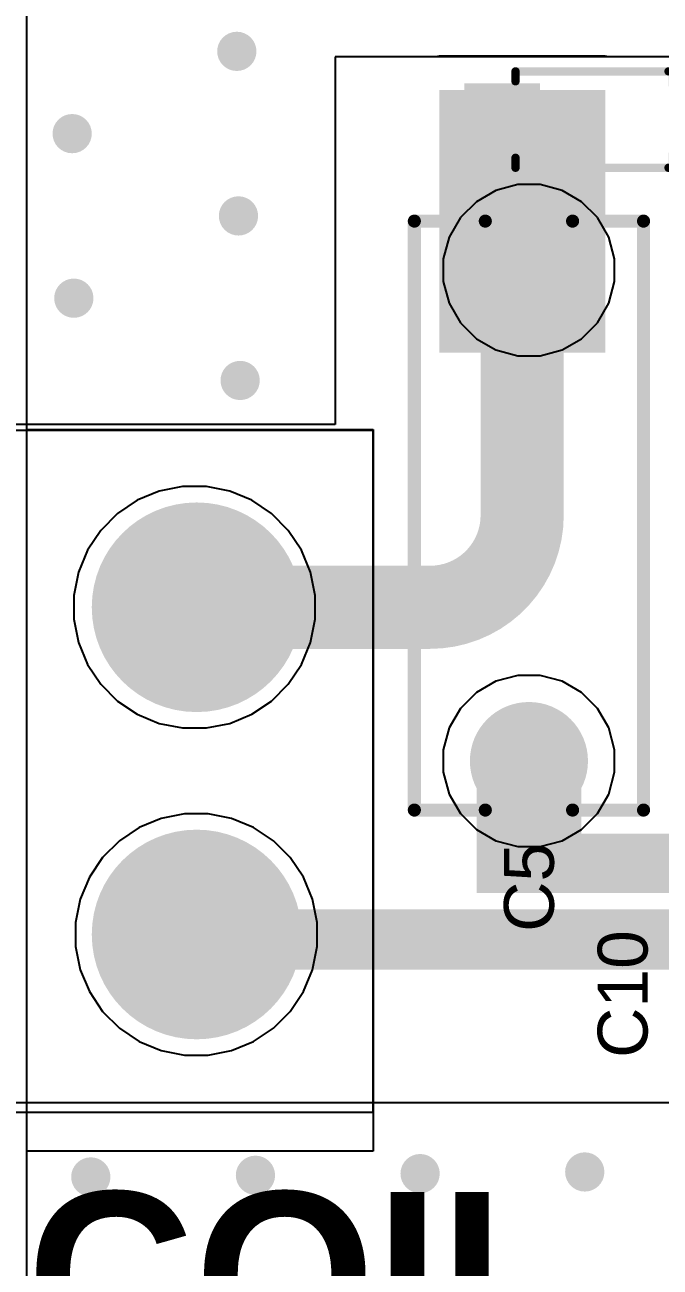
# Model space of a CAD drawing. Header units: inches. Extents: x 0.38 to 9.66, y 2.79 to 4.95.
# Drawn here: x 3.858 to 4.24, y 3.573 to 4.32 of the extents above; entities that cross this region are included whole.
import ezdxf

# ---------------------------------------------------------------- set-up
doc = ezdxf.new("R2010")
doc.units = ezdxf.units.IN
doc.header["$MEASUREMENT"] = 0
for name, color, linetype in [('Bottom Layer', 5, 'Continuous'), ('Bottom Solder', 6, 'Continuous'), ('Multi-Layer', 9, 'Continuous'), ('Pad Holes', 156, 'Continuous'), ('Top Layer', 1, 'Continuous'), ('Top Overlay', 2, 'Continuous'), ('Top Paste', 8, 'Continuous'), ('Top Solder', 216, 'Continuous'), ('Via Holes', 16, 'Continuous')]:
    doc.layers.add(name, color=color, linetype=linetype)
doc.styles.add('Arial', font='', dxfattribs={"height": 0.2})
doc.styles.add('Arial_Bold', font='', dxfattribs={"height": 0.2})
doc.styles.get('Arial').set_extended_font_data('Arial')
doc.styles.get('Arial_Bold').set_extended_font_data('Arial', bold=True)

# ---------------------------------------------------------------- blocks, each defined once
blk = doc.blocks.new('CAP_TH_L9_0_W3_5_P7_50_D1_0_1')
at = {"layer": 'Bottom Layer'}
h = blk.add_hatch(color=5, dxfattribs=at)
edge = h.paths.add_edge_path()
edge.add_arc((0.03, -0.07), 0.0315, 0, 360)
h = blk.add_hatch(color=5, dxfattribs=at)
edge = h.paths.add_edge_path()
edge.add_arc((0.32528, -0.07), 0.0315, 0, 360)
at = {"layer": 'Bottom Solder'}
h = blk.add_hatch(color=6, dxfattribs=at)
edge = h.paths.add_edge_path()
edge.add_arc((0.03, -0.07), 0.0355, 0, 360)
h = blk.add_hatch(color=6, dxfattribs=at)
edge = h.paths.add_edge_path()
edge.add_arc((0.32528, -0.07), 0.0355, 0, 360)
at = {"layer": 'Multi-Layer'}
h = blk.add_hatch(color=9, dxfattribs=at)
edge = h.paths.add_edge_path()
edge.add_arc((0.03, -0.07), 0.0315, 0, 360)
h = blk.add_hatch(color=9, dxfattribs=at)
edge = h.paths.add_edge_path()
edge.add_arc((0.32528, -0.07), 0.0315, 0, 360)
at = {"layer": 'Pad Holes'}
h = blk.add_hatch(color=7, dxfattribs=at)
edge = h.paths.add_edge_path()
edge.add_arc((0.03, -0.07), 0.01969, 0, 360)
h = blk.add_hatch(color=7, dxfattribs=at)
edge = h.paths.add_edge_path()
edge.add_arc((0.32528, -0.07), 0.01969, 0, 360)
at = {"layer": 'Top Layer'}
h = blk.add_hatch(color=1, dxfattribs=at)
edge = h.paths.add_edge_path()
edge.add_arc((0.03, -0.07), 0.0315, 0, 360)
h = blk.add_hatch(color=1, dxfattribs=at)
edge = h.paths.add_edge_path()
edge.add_arc((0.32528, -0.07), 0.0315, 0, 360)
at = {"layer": 'Top Solder'}
h = blk.add_hatch(color=216, dxfattribs=at)
edge = h.paths.add_edge_path()
edge.add_arc((0.03, -0.07), 0.0355, 0, 360)
h = blk.add_hatch(color=216, dxfattribs=at)
edge = h.paths.add_edge_path()
edge.add_arc((0.32528, -0.07), 0.0355, 0, 360)
at = {"layer": 'Top Overlay'}
for points in [[(0.00047, -0.04376, 0.00787, 0.00787, 0), (0.00047, -0.0011, 0.00787, 0.00787, 0)], [(0.3548, -0.0011, 0.00787, 0.00787, 0), (0.00047, -0.0011, 0.00787, 0.00787, 0)], [(0.3548, -0.04376, 0.00787, 0.00787, 0), (0.3548, -0.0011, 0.00787, 0.00787, 0)], [(0.00047, -0.1389, 0.00787, 0.00787, 0), (0.00047, -0.09624, 0.00787, 0.00787, 0)], [(0.3548, -0.1389, 0.00787, 0.00787, 0), (0.3548, -0.09624, 0.00787, 0.00787, 0)], [(0.3548, -0.1389, 0.00787, 0.00787, 0), (0.00047, -0.1389, 0.00787, 0.00787, 0)]]:
    blk.add_lwpolyline(points, format="xyseb", dxfattribs=at)
for points in [[(-0.0015, -0.0011, 0.00394, 0.00394, 1), (0.00244, -0.0011, 0.00394, 0.00394, 1)], [(-0.0015, -0.0011, 0.00394, 0.00394, 1), (0.00244, -0.0011, 0.00394, 0.00394, 1)], [(0.35283, -0.0011, 0.00394, 0.00394, 1), (0.35677, -0.0011, 0.00394, 0.00394, 1)], [(0.35283, -0.0011, 0.00394, 0.00394, 1), (0.35677, -0.0011, 0.00394, 0.00394, 1)], [(-0.0015, -0.04376, 0.00394, 0.00394, 1), (0.00244, -0.04376, 0.00394, 0.00394, 1)], [(0.35283, -0.04376, 0.00394, 0.00394, 1), (0.35677, -0.04376, 0.00394, 0.00394, 1)], [(-0.0015, -0.09624, 0.00394, 0.00394, 1), (0.00244, -0.09624, 0.00394, 0.00394, 1)], [(0.35283, -0.09624, 0.00394, 0.00394, 1), (0.35677, -0.09624, 0.00394, 0.00394, 1)], [(-0.0015, -0.1389, 0.00394, 0.00394, 1), (0.00244, -0.1389, 0.00394, 0.00394, 1)], [(-0.0015, -0.1389, 0.00394, 0.00394, 1), (0.00244, -0.1389, 0.00394, 0.00394, 1)], [(0.35283, -0.1389, 0.00394, 0.00394, 1), (0.35677, -0.1389, 0.00394, 0.00394, 1)], [(0.35284, -0.1389, 0.00394, 0.00394, 1), (0.35677, -0.1389, 0.00394, 0.00394, 1)]]:
    blk.add_lwpolyline(points, format="xyseb", close=True, dxfattribs=at)
blk = doc.blocks.new('760308103102_5')
at = {"layer": 'Bottom Layer'}
h = blk.add_hatch(color=5, dxfattribs=at)
edge = h.paths.add_edge_path()
edge.add_arc((-0.09843, 2.5), 0.05906, 0, 360)
h = blk.add_hatch(color=5, dxfattribs=at)
edge = h.paths.add_edge_path()
edge.add_arc((0.09843, 2.5), 0.05906, 0, 360)
at = {"layer": 'Bottom Solder'}
h = blk.add_hatch(color=6, dxfattribs=at)
edge = h.paths.add_edge_path()
edge.add_arc((-0.09843, 2.5), 0.06306, 0, 360)
h = blk.add_hatch(color=6, dxfattribs=at)
edge = h.paths.add_edge_path()
edge.add_arc((0.09843, 2.5), 0.06306, 0, 360)
at = {"layer": 'Multi-Layer'}
h = blk.add_hatch(color=9, dxfattribs=at)
edge = h.paths.add_edge_path()
edge.add_arc((-0.09843, 2.5), 0.05906, 0, 360)
h = blk.add_hatch(color=9, dxfattribs=at)
edge = h.paths.add_edge_path()
edge.add_arc((0.09843, 2.5), 0.05906, 0, 360)
at = {"layer": 'Pad Holes'}
h = blk.add_hatch(color=7, dxfattribs=at)
edge = h.paths.add_edge_path()
edge.add_arc((-0.09843, 2.5), 0.03937, 0, 360)
h = blk.add_hatch(color=7, dxfattribs=at)
edge = h.paths.add_edge_path()
edge.add_arc((0.09843, 2.5), 0.03937, 0, 360)
at = {"layer": 'Top Layer'}
h = blk.add_hatch(color=1, dxfattribs=at)
edge = h.paths.add_edge_path()
edge.add_arc((-0.09843, 2.5), 0.05906, 0, 360)
h = blk.add_hatch(color=1, dxfattribs=at)
edge = h.paths.add_edge_path()
edge.add_arc((0.09843, 2.5), 0.05906, 0, 360)
at = {"layer": 'Top Solder'}
h = blk.add_hatch(color=216, dxfattribs=at)
edge = h.paths.add_edge_path()
edge.add_arc((-0.09843, 2.5), 0.06306, 0, 360)
h = blk.add_hatch(color=216, dxfattribs=at)
edge = h.paths.add_edge_path()
edge.add_arc((0.09843, 2.5), 0.06306, 0, 360)
blk = doc.blocks.new('SOD_123_37')
at = {"layer": 'Top Layer'}
for points in [[(-0.04331, 0.01772), (-0.04331, -0.01772), (-0.08071, -0.01772), (-0.08071, 0.01772)], [(0.08071, 0.01772), (0.08071, -0.01772), (0.04331, -0.01772), (0.04331, 0.01772)]]:
    blk.add_hatch(color=1, dxfattribs=at).paths.add_polyline_path(points)
at = {"layer": 'Top Overlay'}
for points in [[(0.038, 0.02), (0.111, 0.02), (0.111, 0.0315), (0.038, 0.0315)], [(0.08346, -0.031), (0.111, -0.031), (0.111, 0.031), (0.08346, 0.031)], [(0.038, -0.0315), (0.111, -0.0315), (0.111, -0.02), (0.038, -0.02)]]:
    blk.add_hatch(color=2, dxfattribs=at).paths.add_polyline_path(points)
at = {"layer": 'Top Paste'}
for points in [[(-0.04331, 0.01772), (-0.04331, -0.01772), (-0.08071, -0.01772), (-0.08071, 0.01772)], [(0.08071, 0.01772), (0.08071, -0.01772), (0.04331, -0.01772), (0.04331, 0.01772)]]:
    blk.add_hatch(color=8, dxfattribs=at).paths.add_polyline_path(points)
at = {"layer": 'Top Solder'}
for points in [[(-0.03931, 0.02172), (-0.03931, -0.02172), (-0.08471, -0.02172), (-0.08471, 0.02172)], [(0.08471, 0.02172), (0.08471, -0.02172), (0.03931, -0.02172), (0.03931, 0.02172)]]:
    blk.add_hatch(color=216, dxfattribs=at).paths.add_polyline_path(points)
at = {"layer": 'Top Overlay'}
for points in [[(-0.054, 0.023, 0.005, 0.005, 0), (-0.054, 0.029, 0.005, 0.005, 0)], [(-0.054, 0.029, 0.005, 0.005, 0), (0.038, 0.029, 0.005, 0.005, 0)], [(-0.054, -0.029, 0.005, 0.005, 0), (-0.054, -0.023, 0.005, 0.005, 0)], [(-0.054, -0.029, 0.005, 0.005, 0), (0.038, -0.029, 0.005, 0.005, 0)]]:
    blk.add_lwpolyline(points, format="xyseb", dxfattribs=at)
for points in [[(-0.05525, 0.029, 0.0025, 0.0025, 1), (-0.05275, 0.029, 0.0025, 0.0025, 1)], [(-0.05525, 0.029, 0.0025, 0.0025, 1), (-0.05275, 0.029, 0.0025, 0.0025, 1)], [(0.03675, 0.029, 0.0025, 0.0025, 1), (0.03925, 0.029, 0.0025, 0.0025, 1)], [(-0.05525, 0.023, 0.0025, 0.0025, 1), (-0.05275, 0.023, 0.0025, 0.0025, 1)], [(-0.05525, -0.023, 0.0025, 0.0025, 1), (-0.05275, -0.023, 0.0025, 0.0025, 1)], [(-0.05525, -0.029, 0.0025, 0.0025, 1), (-0.05275, -0.029, 0.0025, 0.0025, 1)], [(-0.05525, -0.029, 0.0025, 0.0025, 1), (-0.05275, -0.029, 0.0025, 0.0025, 1)], [(0.03675, -0.029, 0.0025, 0.0025, 1), (0.03925, -0.029, 0.0025, 0.0025, 1)]]:
    blk.add_lwpolyline(points, format="xyseb", close=True, dxfattribs=at)

msp = doc.modelspace()

# ---------------------------------------------------------------- hatches: boundary and pattern name
at = {"layer": 'Bottom Layer'}
h = msp.add_hatch(color=5, dxfattribs=at)
edge = h.paths.add_edge_path()
edge.add_arc((3.98529, 4.30418), 0.01181, 0, 360)
h = msp.add_hatch(color=5, dxfattribs=at)
edge = h.paths.add_edge_path()
edge.add_arc((3.88629, 4.25468), 0.01181, 0, 360)
h = msp.add_hatch(color=5, dxfattribs=at)
edge = h.paths.add_edge_path()
edge.add_arc((3.98629, 4.20518), 0.01181, 0, 360)
h = msp.add_hatch(color=5, dxfattribs=at)
edge = h.paths.add_edge_path()
edge.add_arc((3.88729, 4.15568), 0.01181, 0, 360)
h = msp.add_hatch(color=5, dxfattribs=at)
edge = h.paths.add_edge_path()
edge.add_arc((3.98729, 4.10618), 0.01181, 0, 360)
h = msp.add_hatch(color=5, dxfattribs=at)
edge = h.paths.add_edge_path()
edge.add_arc((4.0955, 3.629), 0.01181, 0, 360)
h = msp.add_hatch(color=5, dxfattribs=at)
edge = h.paths.add_edge_path()
edge.add_arc((4.1945, 3.63), 0.01181, 0, 360)
h = msp.add_hatch(color=5, dxfattribs=at)
edge = h.paths.add_edge_path()
edge.add_arc((3.8975, 3.627), 0.01181, 0, 360)
h = msp.add_hatch(color=5, dxfattribs=at)
edge = h.paths.add_edge_path()
edge.add_arc((3.9965, 3.628), 0.01181, 0, 360)
at = {"layer": 'Top Layer'}
h = msp.add_hatch(color=1, dxfattribs=at)
edge = h.paths.add_edge_path()
edge.add_arc((3.98529, 4.30418), 0.01181, 0, 360)
for points in [[(4.107, 4.123), (4.20686, 4.123), (4.20686, 4.28087), (4.107, 4.28087)], [(4.12945, 3.7978), (4.19244, 3.7978), (4.19244, 3.87724), (4.12945, 3.87724)], [(4.12945, 3.7978), (4.47616, 3.7978), (4.47616, 3.82734), (4.12945, 3.82734)], [(4.171, 3.80915), (4.28688, 3.80915), (4.28688, 3.83345), (4.171, 3.83345)], [(3.96114, 3.7584), (4.47616, 3.7584), (4.47616, 3.78794), (3.96114, 3.78794)], [(3.96114, 3.75176), (4.28687, 3.75176), (4.28687, 3.78176), (3.96114, 3.78176)]]:
    msp.add_hatch(color=1, dxfattribs=at).paths.add_polyline_path(points)
h = msp.add_hatch(color=1, dxfattribs=at)
edge = h.paths.add_edge_path()
edge.add_arc((3.88629, 4.25468), 0.01181, 0, 360)
h = msp.add_hatch(color=1, dxfattribs=at)
edge = h.paths.add_edge_path()
edge.add_arc((3.98629, 4.20518), 0.01181, 0, 360)
h = msp.add_hatch(color=1, dxfattribs=at)
edge = h.paths.add_edge_path()
edge.add_arc((3.88729, 4.15568), 0.01181, 0, 360)
h = msp.add_hatch(color=1, dxfattribs=at)
edge = h.paths.add_edge_path()
edge.add_arc((3.98729, 4.10618), 0.01181, 0, 360)
h = msp.add_hatch(color=1, dxfattribs=at)
edge = h.paths.add_edge_path()
edge.add_arc((4.0955, 3.629), 0.01181, 0, 360)
h = msp.add_hatch(color=1, dxfattribs=at)
edge = h.paths.add_edge_path()
edge.add_arc((4.1945, 3.63), 0.01181, 0, 360)
h = msp.add_hatch(color=1, dxfattribs=at)
edge = h.paths.add_edge_path()
edge.add_arc((3.8975, 3.627), 0.01181, 0, 360)
h = msp.add_hatch(color=1, dxfattribs=at)
edge = h.paths.add_edge_path()
edge.add_arc((3.9965, 3.628), 0.01181, 0, 360)
at = {"layer": 'Via Holes'}
h = msp.add_hatch(color=7, dxfattribs=at)
edge = h.paths.add_edge_path()
edge.add_arc((3.98529, 4.30418), 0.00591, 0, 360)
h = msp.add_hatch(color=7, dxfattribs=at)
edge = h.paths.add_edge_path()
edge.add_arc((3.88629, 4.25468), 0.00591, 0, 360)
h = msp.add_hatch(color=7, dxfattribs=at)
edge = h.paths.add_edge_path()
edge.add_arc((3.98629, 4.20518), 0.00591, 0, 360)
h = msp.add_hatch(color=7, dxfattribs=at)
edge = h.paths.add_edge_path()
edge.add_arc((3.88729, 4.15568), 0.00591, 0, 360)
h = msp.add_hatch(color=7, dxfattribs=at)
edge = h.paths.add_edge_path()
edge.add_arc((3.98729, 4.10618), 0.00591, 0, 360)
h = msp.add_hatch(color=7, dxfattribs=at)
edge = h.paths.add_edge_path()
edge.add_arc((3.8975, 3.627), 0.00591, 0, 360)
h = msp.add_hatch(color=7, dxfattribs=at)
edge = h.paths.add_edge_path()
edge.add_arc((3.9965, 3.628), 0.00591, 0, 360)
h = msp.add_hatch(color=7, dxfattribs=at)
edge = h.paths.add_edge_path()
edge.add_arc((4.0955, 3.629), 0.00591, 0, 360)
h = msp.add_hatch(color=7, dxfattribs=at)
edge = h.paths.add_edge_path()
edge.add_arc((4.1945, 3.63), 0.00591, 0, 360)

# ---------------------------------------------------------------- linework, layer by layer
at = {"layer": 'Bottom Layer'}
for p, q in [((3.85897, 4.076), (3.85897, 4.54198)), ((4.15417, 4.22402), (4.14107, 4.22051)), ((4.16772, 4.22402), (4.15417, 4.22402)), ((4.18082, 4.22051), (4.16772, 4.22402)), ((4.14107, 4.22051), (4.12933, 4.21373)), ((4.19256, 4.21373), (4.18082, 4.22051)), ((4.12933, 4.21373), (4.11974, 4.20414)), ((4.20215, 4.20414), (4.19256, 4.21373)), ((4.11974, 4.20414), (4.11296, 4.1924)), ((4.20893, 4.1924), (4.20215, 4.20414)), ((4.11296, 4.1924), (4.10945, 4.1793)), ((4.21244, 4.1793), (4.20893, 4.1924)), ((4.10945, 4.1793), (4.10945, 4.16574)), ((4.21244, 4.16574), (4.21244, 4.1793)), ((4.10945, 4.16574), (4.11296, 4.15264)), ((4.20893, 4.15264), (4.21244, 4.16574)), ((4.11296, 4.15264), (4.11974, 4.1409)), ((4.20215, 4.1409), (4.20893, 4.15264)), ((4.11974, 4.1409), (4.12933, 4.13131)), ((4.19256, 4.13131), (4.20215, 4.1409)), ((4.12933, 4.13131), (4.14107, 4.12453)), ((4.18082, 4.12453), (4.19256, 4.13131)), ((4.14107, 4.12453), (4.15417, 4.12103)), ((4.15417, 4.12103), (4.16772, 4.12103)), ((4.16772, 4.12103), (4.18082, 4.12453)), ((4.06737, 4.076), (3.83858, 4.076)), ((4.06737, 4.076), (3.85897, 4.076)), ((4.06737, 3.666), (4.06737, 4.076)), ((4.06737, 3.666), (4.06737, 4.076)), ((4.14107, 3.92523), (4.12933, 3.91845)), ((4.15417, 3.92874), (4.14107, 3.92523)), ((4.16772, 3.92874), (4.15417, 3.92874)), ((4.18082, 3.92523), (4.16772, 3.92874)), ((4.19256, 3.91845), (4.18082, 3.92523)), ((4.12933, 3.91845), (4.11974, 3.90886)), ((4.20215, 3.90886), (4.19256, 3.91845)), ((4.11974, 3.90886), (4.11296, 3.89712)), ((4.20893, 3.89712), (4.20215, 3.90886)), ((4.11296, 3.89712), (4.10945, 3.88402)), ((4.21244, 3.88402), (4.20893, 3.89712)), ((4.10945, 3.88402), (4.10945, 3.87046)), ((4.21244, 3.87046), (4.21244, 3.88402)), ((4.10945, 3.87046), (4.11296, 3.85736)), ((4.20893, 3.85736), (4.21244, 3.87046)), ((4.11296, 3.85736), (4.11974, 3.84562)), ((4.20215, 3.84562), (4.20893, 3.85736)), ((4.11974, 3.84562), (4.12933, 3.83603)), ((4.19256, 3.83603), (4.20215, 3.84562)), ((4.12933, 3.83603), (4.14107, 3.82925)), ((4.18082, 3.82925), (4.19256, 3.83603)), ((4.14107, 3.82925), (4.15417, 3.82575)), ((4.16772, 3.82575), (4.18082, 3.82925)), ((4.15417, 3.82575), (4.16772, 3.82575)), ((3.83858, 3.666), (4.06737, 3.666)), ((3.85897, 3.2034), (3.85897, 3.666)), ((3.85897, 3.666), (4.06737, 3.666))]:
    msp.add_line(p, q, dxfattribs=at)
at = {"layer": 'Top Layer'}
for p, q in [((3.85897, 4.07972), (3.85897, 4.54198)), ((4.25017, 4.30087), (4.04437, 4.30087)), ((4.04437, 4.30087), (4.04437, 4.07972)), ((4.10503, 4.30087), (4.04437, 4.30087)), ((4.04437, 4.30087), (4.04437, 4.07972)), ((4.107, 4.30126), (4.10503, 4.30087)), ((4.20686, 4.30126), (4.107, 4.30126)), ((4.20883, 4.30087), (4.20686, 4.30126)), ((4.2482, 4.30087), (4.20883, 4.30087)), ((4.04437, 4.07972), (3.83858, 4.07972)), ((4.04437, 4.07972), (3.85897, 4.07972)), ((3.83858, 3.67176), (4.25017, 3.67176)), ((3.85897, 3.2034), (3.85897, 3.67176)), ((3.85897, 3.67176), (4.30687, 3.67176))]:
    msp.add_line(p, q, dxfattribs=at)
for points in [[(4.15846, 4.17003, 0.05, 0.05, 0), (4.16094, 4.17252, 0.05, 0.05, 0)], [(4.15846, 4.16085, 0.05, 0.05, 0), (4.15846, 4.17003, 0.05, 0.05, 0)], [(4.15687, 4.15926, 0.05, 0.05, 0), (4.15846, 4.16085, 0.05, 0.05, 0)], [(4.15687, 4.02502, 0.05, 0.05, 0), (4.15687, 4.15926, 0.05, 0.05, 0)], [(4.15687, 4.02502, 0.05, 0.05, -0.414214), (4.10157, 3.96972, 0.05, 0.05, 0)], [(3.96, 3.96972, 0.05, 0.05, 0), (3.96114, 3.96972, 0.05, 0.05, 0)], [(3.96114, 3.96972, 0.05, 0.05, 0), (4.10157, 3.96972, 0.05, 0.05, 0)]]:
    msp.add_lwpolyline(points, format="xyseb", dxfattribs=at)
for points in [[(4.14596, 4.17003, 0.025, 0.025, 1), (4.17096, 4.17003, 0.025, 0.025, 1)], [(4.14596, 4.17003, 0.025, 0.025, 1), (4.17096, 4.17003, 0.025, 0.025, 1)], [(4.14844, 4.17252, 0.025, 0.025, 1), (4.17344, 4.17252, 0.025, 0.025, 1)], [(4.14596, 4.16085, 0.025, 0.025, 1), (4.17096, 4.16085, 0.025, 0.025, 1)], [(4.14596, 4.16085, 0.025, 0.025, 1), (4.17096, 4.16085, 0.025, 0.025, 1)], [(4.14437, 4.15926, 0.025, 0.025, 1), (4.16937, 4.15926, 0.025, 0.025, 1)], [(4.14437, 4.15926, 0.025, 0.025, 1), (4.16937, 4.15926, 0.025, 0.025, 1)], [(4.14437, 4.02502, 0.025, 0.025, 1), (4.16937, 4.02502, 0.025, 0.025, 1)], [(4.14437, 4.02502, 0.025, 0.025, 1), (4.16937, 4.02502, 0.025, 0.025, 1)], [(3.9475, 3.96972, 0.025, 0.025, 1), (3.9725, 3.96972, 0.025, 0.025, 1)], [(3.94864, 3.96972, 0.025, 0.025, 1), (3.97364, 3.96972, 0.025, 0.025, 1)], [(3.94864, 3.96972, 0.025, 0.025, 1), (3.97364, 3.96972, 0.025, 0.025, 1)], [(4.08907, 3.96972, 0.025, 0.025, 1), (4.11407, 3.96972, 0.025, 0.025, 1)], [(4.08907, 3.96972, 0.025, 0.025, 1), (4.11407, 3.96972, 0.025, 0.025, 1)]]:
    msp.add_lwpolyline(points, format="xyseb", close=True, dxfattribs=at)
at = {"layer": 'Top Overlay'}
for p, q in [((3.859, 3.6426), (3.859, 4.0766)), ((3.859, 4.0766), (4.06723, 4.0766)), ((4.06723, 4.0766), (4.06723, 3.6426)), ((3.93868, 4.03955), (3.92546, 4.03407)), ((3.95271, 4.04234), (3.93868, 4.03955)), ((3.96701, 4.04234), (3.95271, 4.04234)), ((3.98104, 4.03955), (3.96701, 4.04234)), ((3.99425, 4.03407), (3.98104, 4.03955)), ((3.92546, 4.03407), (3.91357, 4.02613)), ((4.00615, 4.02613), (3.99425, 4.03407)), ((3.91357, 4.02613), (3.90345, 4.01601)), ((4.01626, 4.01601), (4.00615, 4.02613)), ((3.90345, 4.01601), (3.89551, 4.00412)), ((4.02421, 4.00412), (4.01626, 4.01601)), ((3.89551, 4.00412), (3.89003, 3.99091)), ((4.02968, 3.99091), (4.02421, 4.00412)), ((3.89003, 3.99091), (3.88724, 3.97688)), ((4.03247, 3.97688), (4.02968, 3.99091)), ((3.88724, 3.97688), (3.88724, 3.96972)), ((4.03247, 3.96972), (4.03247, 3.97688)), ((3.88724, 3.96972), (3.88724, 3.96257)), ((4.03247, 3.96257), (4.03247, 3.96972)), ((3.88724, 3.96257), (3.89003, 3.94854)), ((4.02968, 3.94854), (4.03247, 3.96257)), ((3.89003, 3.94854), (3.89551, 3.93533)), ((4.02421, 3.93533), (4.02968, 3.94854)), ((3.89551, 3.93533), (3.90345, 3.92344)), ((4.01626, 3.92344), (4.02421, 3.93533)), ((3.90345, 3.92344), (3.91357, 3.91332)), ((4.00615, 3.91332), (4.01626, 3.92344)), ((3.91357, 3.91332), (3.92546, 3.90537)), ((3.99425, 3.90537), (4.00615, 3.91332)), ((3.92546, 3.90537), (3.93868, 3.8999)), ((3.98104, 3.8999), (3.99425, 3.90537)), ((3.93868, 3.8999), (3.95271, 3.89711)), ((3.95271, 3.89711), (3.96701, 3.89711)), ((3.96701, 3.89711), (3.98104, 3.8999)), ((3.93982, 3.8427), (3.9266, 3.83722)), ((3.95385, 3.84549), (3.93982, 3.8427)), ((3.96815, 3.84549), (3.95385, 3.84549)), ((3.98218, 3.8427), (3.96815, 3.84549)), ((3.9954, 3.83722), (3.98218, 3.8427)), ((3.9266, 3.83722), (3.91471, 3.82928)), ((4.00729, 3.82928), (3.9954, 3.83722)), ((3.91471, 3.82928), (3.9046, 3.81916)), ((4.0174, 3.81916), (4.00729, 3.82928)), ((3.9046, 3.81916), (3.89665, 3.80727)), ((4.02535, 3.80727), (4.0174, 3.81916)), ((3.89665, 3.80727), (3.89118, 3.79406)), ((4.03082, 3.79406), (4.02535, 3.80727)), ((3.89118, 3.79406), (3.88838, 3.78003)), ((4.03362, 3.78003), (4.03082, 3.79406)), ((3.88838, 3.78003), (3.88838, 3.77287)), ((4.03362, 3.77287), (4.03362, 3.78003)), ((3.88838, 3.77287), (3.88838, 3.76572)), ((4.03362, 3.76572), (4.03362, 3.77287)), ((3.88838, 3.76572), (3.89118, 3.75169)), ((4.03082, 3.75169), (4.03362, 3.76572)), ((3.89118, 3.75169), (3.89665, 3.73848)), ((4.02535, 3.73848), (4.03082, 3.75169)), ((3.89665, 3.73848), (3.9046, 3.72658)), ((4.0174, 3.72658), (4.02535, 3.73848)), ((3.9046, 3.72658), (3.91471, 3.71647)), ((4.00729, 3.71647), (4.0174, 3.72658)), ((3.91471, 3.71647), (3.9266, 3.70852)), ((3.9954, 3.70852), (4.00729, 3.71647)), ((3.9266, 3.70852), (3.93982, 3.70305)), ((3.98218, 3.70305), (3.9954, 3.70852)), ((3.93982, 3.70305), (3.95385, 3.70026)), ((3.95385, 3.70026), (3.96815, 3.70026)), ((3.96815, 3.70026), (3.98218, 3.70305)), ((4.06723, 3.6426), (3.859, 3.6426))]:
    msp.add_line(p, q, dxfattribs=at)

# ---------------------------------------------------------------- block references
at = {"rotation": 270}
for name, p in [('760308103102_5', (1.46114, 3.8713)), ('CAP_TH_L9_0_W3_5_P7_50_D1_0_1', (4.23094, 4.20252))]:
    msp.add_blockref(name, p, dxfattribs=at)
msp.add_blockref('SOD_123_37', (4.20686, 4.26315))

# ---------------------------------------------------------------- texts
at = {"layer": 'Top Overlay', "style": 'Arial'}
for s, p in [('C5', (4.17594, 3.77445)), ('C10', (4.23228, 3.6986))]:
    msp.add_text(s, height=0.03, rotation=90, dxfattribs=at).set_placement(p)
at = {"layer": 'Top Overlay', "style": 'Arial_Bold'}
msp.add_text('COIL - A', height=0.1, dxfattribs=at).set_placement((3.859, 3.51799))

doc.saveas('drawing.dxf')
